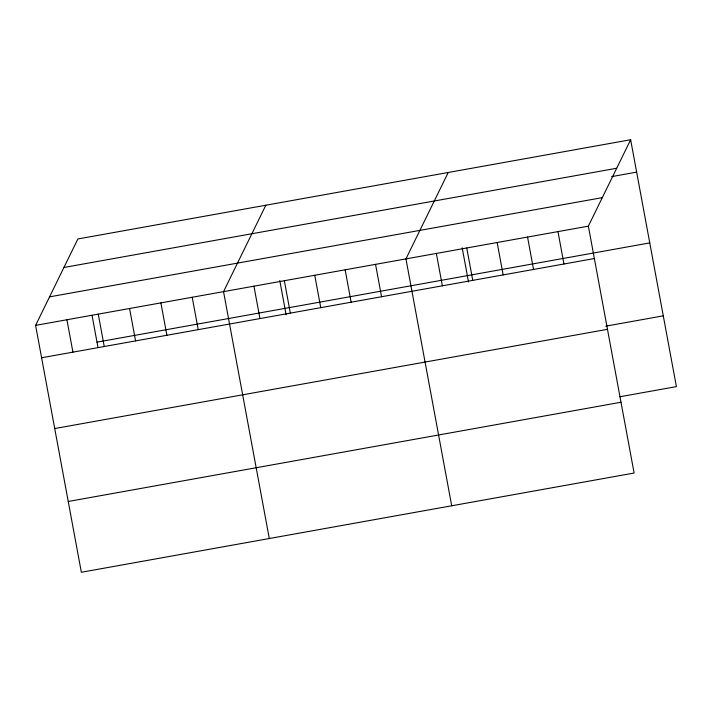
<?xml version="1.0" encoding="UTF-8"?>
<svg xmlns="http://www.w3.org/2000/svg" width="712" height="712" viewBox="0 0 712 712"><rect width="100%" height="100%" fill="white"/><g stroke="black" fill="none" stroke-linecap="round" stroke-linejoin="round"><path stroke-width="1.07" d="M630.645 139.739L588.361 226.149L634.116 473.035L81.355 572.261L35.6 325.375L77.884 238.965L630.645 139.739L676.4 386.625L619.938 396.753M265.825 205.234L223.541 291.644L269.296 538.521M448.231 172.482L405.947 258.892L451.702 505.778M63.929 267.481L616.69 168.255M611.67 176.612L636.644 172.126M49.555 296.86L602.316 197.633M35.6 325.375L588.361 226.149M97.001 342.143L649.762 242.908M41.599 357.771L594.36 258.536M605.734 326.167L663.281 315.843M54.726 428.553L607.478 329.318M68.236 501.479L620.998 402.244M557.959 231.605L563.957 264.001M527.556 237.06L533.555 269.456M497.154 242.525L503.162 274.912M466.752 247.981L472.759 280.368M462.186 247.776L468.532 281.997M436.349 253.436L442.357 285.823M375.544 264.357L381.552 296.744M345.142 269.812L351.149 302.2M314.74 275.268L320.747 307.655M284.346 280.724L290.345 313.111M279.772 280.519L286.117 314.748M253.944 286.18L259.942 318.575M192.213 297.26L198.221 329.656M160.894 302.885L166.893 335.272M129.566 308.51L135.574 340.897M98.247 314.134L104.246 346.522M92.035 315.327L97.989 347.429M66.919 319.759L72.927 352.146"/></g></svg>
